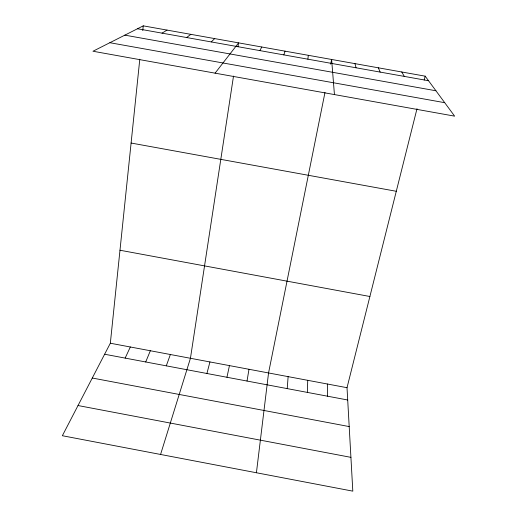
<?xml version="1.0" encoding="UTF-8"?>
<svg xmlns="http://www.w3.org/2000/svg" width="517" height="517" viewBox="0 0 517 517"><rect width="100%" height="100%" fill="white"/><g stroke="black" fill="none" stroke-linecap="round" stroke-linejoin="round"><path stroke-width="0.78" d="M307.356 392.403L307.738 380.318M287.219 388.61L288.131 376.634M417.006 108.686L347.017 387.698L352.814 491.15L62.363 435.721L110.334 343.23L139.79 59.235M142.757 30.606L143.248 25.85L425.168 76.161L454.637 116.151L92.963 51.241L143.248 25.85M307.886 59.184L308.319 55.306M256.419 472.751L268.549 372.957L324.986 92.465M233.516 76.057L190.443 358.281L160.567 454.462M237.982 46.808L238.583 42.866L215.085 73.156M247.016 381.042L248.994 369.28M330.68 64.173L331.623 59.468L334.441 94.579M226.95 377.261L229.451 365.609M424.192 80.057L425.168 76.161M206.91 373.494L209.934 361.939M283.852 54.892L285.041 51.151M166.287 365.842L170.384 354.507M145.71 361.971L150.344 350.746M125.153 358.1L130.329 346.985M259.857 50.608L261.796 47.008M211.24 41.929L214.704 38.601M186.624 37.534L190.851 34.342M162.041 33.14L167.036 30.096M137.49 28.758L428.535 80.73M124.843 35.143L435.934 90.772M109.862 42.711L444.717 102.689M131.098 143.035L396.287 191.284M119.983 250.234L369.894 296.5M110.334 343.23L347.017 387.698M104.628 354.235L347.702 399.996M92.291 378.024L349.195 426.577M78.022 405.535L350.92 457.351M401.735 71.979L404.339 76.406M378.334 67.805L380.176 72.096M354.959 63.63L356.045 67.785M327.364 384.008L327.519 396.196"/></g></svg>
